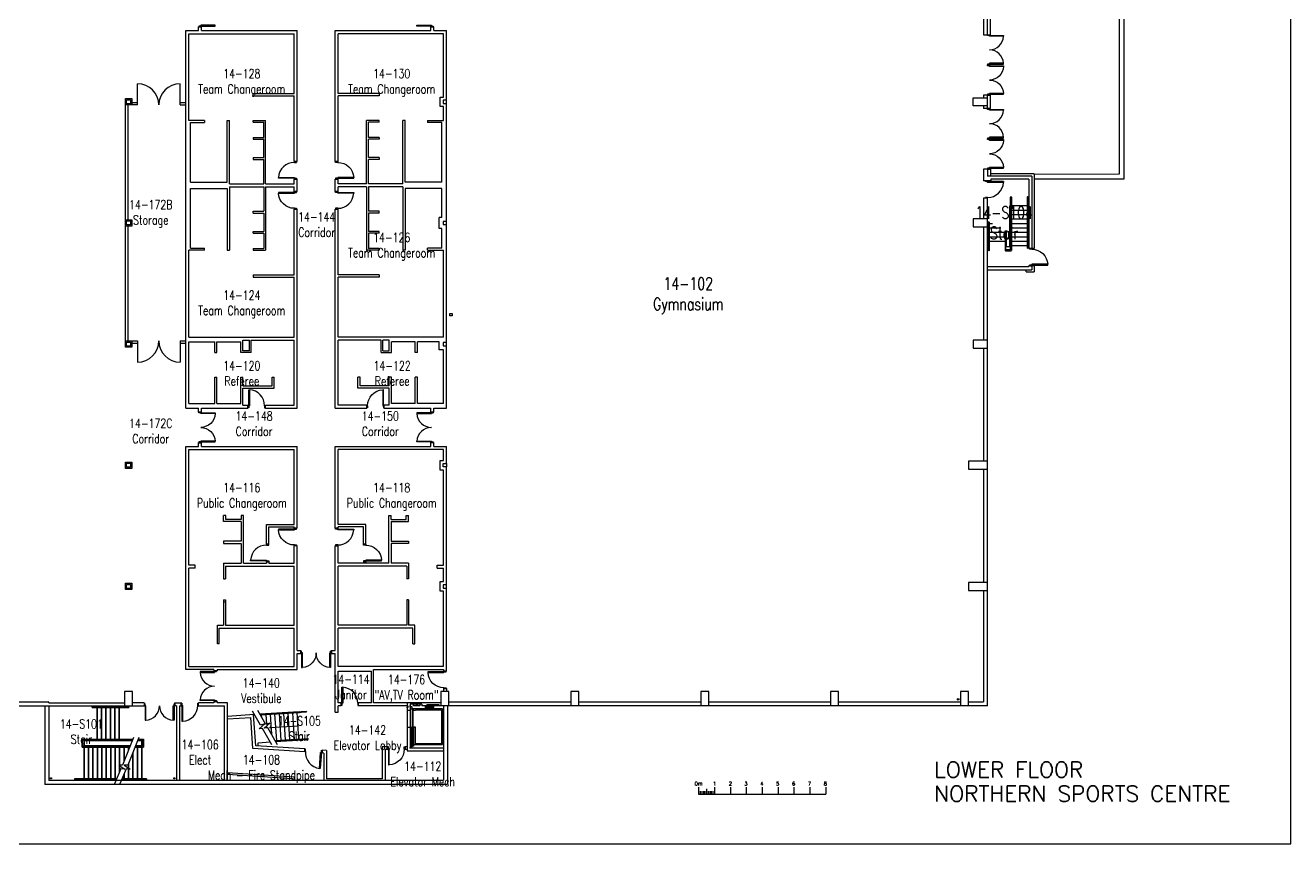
# Model space of a CAD drawing. Extents: x 11182 to 734459, y -1391328 to 152085.
# Drawn here: x 215008 to 294638, y -1378007 to -1326532 of the extents above; entities that cross this region are included whole.
import ezdxf
from ezdxf.enums import TextEntityAlignment as Align

# ---------------------------------------------------------------- set-up
doc = ezdxf.new("R2010")
doc.units = 0
doc.header["$LTSCALE"] = 500
doc.header["$MEASUREMENT"] = 0
doc.layers.get('0').update_dxf_attribs({"linetype": 'CONTINUOUS'})
doc.layers.add('0_Defpoints', color=106, linetype='CONTINUOUS', plot=False)
for name, color, linetype in [('0_room_data', 7, 'CONTINUOUS'), ('0_text', 7, 'CONTINUOUS'), ('1_Wall_Exist', 251, 'CONTINUOUS'), ('3_Text', 7, 'CONTINUOUS')]:
    doc.layers.add(name, color=color, linetype=linetype)
doc.styles.add('1_200', font='simplex.shx', dxfattribs={"width": 0.75, "height": 460})
doc.styles.get("Standard").update_dxf_attribs({"font": 'ROMANS', "height": 200})

# ---------------------------------------------------------------- blocks, each defined once
blk = doc.blocks.new('LOWER$0$dr1000pl')
for points in [[(50, 0), (50, 1000), (100, 1000), (100, 0)], [(50, -140), (0, -140), (0, 0), (50, 0)], [(1050, -140), (1100, -140), (1100, 0), (1050, 0)]]:
    blk.add_lwpolyline(points, close=True)
blk.add_arc((48, -1), 1002, 0.05524, 87.00716)
blk = doc.blocks.new('room_data')
at = {"layer": '3_Text', "style": '1_200', "width": 0.75}
for tag, p in [('ROOMNUM', (0, 0)), ('ROOMUSE', (0, -575))]:
    blk.add_attdef(tag, text='', height=345, dxfattribs=at).set_placement(p, align=Align.MIDDLE_CENTER)

msp = doc.modelspace()

# ---------------------------------------------------------------- linework, layer by layer
for p, q in [((257379, -1374453), (257379, -1374899)), ((257379, -1374899), (265379, -1374899)), ((257479, -1374700), (257479, -1374899)), ((257579, -1374700), (257579, -1374899)), ((257679, -1374700), (257679, -1374899)), ((257779, -1374700), (257779, -1374899)), ((257879, -1374567), (257879, -1374899)), ((257979, -1374700), (257979, -1374899)), ((258079, -1374700), (258079, -1374899)), ((258179, -1374700), (258179, -1374899)), ((258279, -1374700), (258279, -1374899)), ((258379, -1374453), (258379, -1374899)), ((259379, -1374453), (259379, -1374899)), ((260379, -1374453), (260379, -1374899)), ((261379, -1374453), (261379, -1374899)), ((262379, -1374453), (262379, -1374899)), ((263379, -1374453), (263379, -1374899)), ((264379, -1374453), (264379, -1374899)), ((265379, -1374453), (265379, -1374899))]:
    msp.add_line(p, q)
at = {"layer": '0_Defpoints'}
msp.add_lwpolyline([(294638, -1378007), (294638, -1283546), (148652, -1283546), (148652, -1378007)], close=True, dxfattribs=at)
at = {"layer": '1_Wall_Exist'}
for p, q in [((275563, -1327123), (275563, -1308593)), ((275754, -1327123), (275754, -1308402)), ((275313, -1323973), (275313, -1327123)), ((225897, -1326868), (225897, -1326618)), ((226087, -1326618), (225897, -1326618)), ((226087, -1326868), (226087, -1326618)), ((240527, -1326868), (240527, -1326618)), ((240527, -1326618), (240717, -1326618)), ((240717, -1326868), (240717, -1326618)), ((283863, -1335882), (283863, -1325983)), ((284163, -1336182), (284163, -1325983)), ((225107, -1326868), (225897, -1326868)), ((225108, -1350623), (225108, -1326868)), ((225297, -1332513), (225297, -1327058)), ((225297, -1327058), (231917, -1327058)), ((226087, -1326868), (232107, -1326868)), ((231917, -1330823), (231917, -1327058)), ((232107, -1335103), (232107, -1326868)), ((234507, -1326868), (240527, -1326868)), ((234507, -1335103), (234507, -1326868)), ((234697, -1330823), (234697, -1327058)), ((241317, -1327058), (234697, -1327058)), ((240717, -1326868), (241507, -1326868)), ((241317, -1331042), (241317, -1327058)), ((241507, -1331242), (241507, -1326868)), ((275313, -1327123), (275754, -1327123)), ((222072, -1331543), (222072, -1330208)), ((224743, -1331543), (224743, -1330208)), ((221308, -1346783), (221308, -1331143)), ((221708, -1331393), (222072, -1331393)), ((224743, -1331393), (225108, -1331393)), ((229340, -1330823), (231917, -1330823)), ((229340, -1330963), (229340, -1330823)), ((229340, -1330963), (231917, -1330963)), ((231917, -1335103), (231917, -1330963)), ((237274, -1330823), (234697, -1330823)), ((234697, -1335103), (234697, -1330963)), ((237274, -1330963), (234697, -1330963)), ((237274, -1330823), (237274, -1330963)), ((274663, -1331593), (274663, -1331093)), ((274663, -1331093), (275563, -1331093)), ((275754, -1330923), (275313, -1330923)), ((275313, -1330923), (275313, -1331093)), ((275563, -1331771), (275563, -1330923)), ((275754, -1331771), (275754, -1330923)), ((222072, -1331543), (221308, -1331543)), ((221458, -1331543), (221458, -1338763)), ((224743, -1331543), (225108, -1331543)), ((241317, -1332513), (241317, -1331645)), ((241507, -1338862), (241507, -1331445)), ((275563, -1331593), (274663, -1331593)), ((275313, -1331593), (275313, -1331771)), ((275754, -1331771), (275313, -1331771)), ((226287, -1332513), (225297, -1332513)), ((225402, -1336398), (225402, -1332653)), ((225402, -1332653), (226287, -1332653)), ((226287, -1332513), (226287, -1332653)), ((227710, -1336398), (227710, -1332513)), ((227710, -1332513), (227850, -1332513)), ((227850, -1336503), (227850, -1332513)), ((229340, -1332631), (229340, -1332513)), ((229340, -1332513), (230128, -1332513)), ((229340, -1332631), (230010, -1332631)), ((230010, -1333585), (230010, -1332631)), ((230128, -1336503), (230128, -1332513)), ((236486, -1336503), (236486, -1332513)), ((237274, -1332513), (236486, -1332513)), ((236604, -1333585), (236604, -1332631)), ((237274, -1332631), (236604, -1332631)), ((237274, -1332631), (237274, -1332513)), ((238764, -1336503), (238764, -1332513)), ((238904, -1332513), (238764, -1332513)), ((238904, -1336398), (238904, -1332513)), ((240327, -1332513), (241317, -1332513)), ((240327, -1332513), (240327, -1332653)), ((241212, -1332653), (240327, -1332653)), ((241212, -1336398), (241212, -1332653)), ((229340, -1333585), (230010, -1333585)), ((229340, -1333585), (229340, -1333703)), ((229340, -1333703), (230010, -1333703)), ((230010, -1334855), (230010, -1333703)), ((237274, -1333585), (236604, -1333585)), ((236604, -1334855), (236604, -1333703)), ((237274, -1333703), (236604, -1333703)), ((237274, -1333585), (237274, -1333703)), ((229340, -1334855), (230010, -1334855)), ((229340, -1334855), (229340, -1334973)), ((229340, -1334973), (230010, -1334973)), ((230010, -1336503), (230010, -1334973)), ((231917, -1335103), (232107, -1335103)), ((234697, -1335103), (234507, -1335103)), ((237274, -1334855), (236604, -1334855)), ((236604, -1336503), (236604, -1334973)), ((237274, -1334973), (236604, -1334973)), ((237274, -1334855), (237274, -1334973)), ((275313, -1335571), (275313, -1336313)), ((275754, -1335571), (275313, -1335571)), ((275563, -1335571), (275563, -1336024)), ((278352, -1336024), (275563, -1336024)), ((275754, -1335571), (275754, -1336024)), ((278493, -1335883), (275754, -1335883)), ((278352, -1336024), (278352, -1340563)), ((278493, -1335887), (283863, -1335882)), ((278493, -1335883), (278493, -1340563)), ((278493, -1336187), (284163, -1336182)), ((225402, -1336398), (227710, -1336398)), ((225402, -1340543), (225402, -1336798)), ((225402, -1336798), (227710, -1336798)), ((227710, -1336798), (227710, -1340683)), ((227850, -1336503), (230010, -1336503)), ((227850, -1336693), (230010, -1336693)), ((227850, -1336693), (227850, -1340683)), ((230010, -1336693), (230010, -1338223)), ((230128, -1336503), (231917, -1336503)), ((230128, -1336693), (231917, -1336693)), ((230128, -1336693), (230128, -1340683)), ((231917, -1336503), (231917, -1336203)), ((231917, -1336203), (232107, -1336203)), ((231917, -1336993), (231917, -1336693)), ((232107, -1336993), (232107, -1336203)), ((234507, -1336993), (234507, -1336203)), ((234697, -1336203), (234507, -1336203)), ((234697, -1336503), (234697, -1336203)), ((236486, -1336503), (234697, -1336503)), ((234697, -1336993), (234697, -1336693)), ((236486, -1336693), (234697, -1336693)), ((236486, -1336693), (236486, -1340683)), ((238764, -1336503), (236604, -1336503)), ((238764, -1336693), (236604, -1336693)), ((236604, -1336693), (236604, -1338223)), ((238764, -1336693), (238764, -1340683)), ((241212, -1336398), (238904, -1336398)), ((241212, -1336798), (238904, -1336798)), ((238904, -1336798), (238904, -1340683)), ((241212, -1338611), (241212, -1336798)), ((275765, -1336313), (275313, -1336313)), ((276563, -1336363), (275423, -1336363)), ((278163, -1336213), (275765, -1336213)), ((275765, -1336214), (275765, -1336313)), ((278163, -1336213), (278163, -1340563)), ((231917, -1336993), (232107, -1336993)), ((234697, -1336993), (234507, -1336993)), ((275313, -1337413), (275313, -1338713)), ((275563, -1337413), (275313, -1337413)), ((275563, -1369333), (275563, -1337418)), ((277013, -1340663), (277013, -1337338)), ((277063, -1337338), (277063, -1340688)), ((278063, -1337338), (278063, -1340538)), ((278113, -1340538), (278113, -1337338)), ((229340, -1338223), (230010, -1338223)), ((229340, -1338341), (229340, -1338223)), ((229340, -1338341), (230010, -1338341)), ((230010, -1338341), (230010, -1339493)), ((231917, -1342233), (231917, -1338093)), ((231917, -1338093), (232107, -1338093)), ((232107, -1350623), (232107, -1338093)), ((234507, -1350623), (234507, -1338093)), ((234697, -1338093), (234507, -1338093)), ((234697, -1342233), (234697, -1338093)), ((237274, -1338223), (236604, -1338223)), ((236604, -1338341), (236604, -1339493)), ((237274, -1338341), (236604, -1338341)), ((237274, -1338341), (237274, -1338223)), ((276963, -1340476), (276963, -1337893)), ((278063, -1337893), (277063, -1337893)), ((278063, -1338173), (277063, -1338173)), ((278063, -1338453), (277063, -1338453)), ((221458, -1339163), (221458, -1346383)), ((241056, -1339316), (241056, -1338611)), ((241212, -1338611), (241056, -1338611)), ((241212, -1339316), (241056, -1339316)), ((241212, -1340543), (241212, -1339316)), ((241507, -1346482), (241507, -1339065)), ((275313, -1339213), (275313, -1346333)), ((275613, -1340688), (275613, -1338877)), ((275663, -1338903), (275663, -1340688)), ((275869, -1339013), (275663, -1339013)), ((276394, -1339293), (275663, -1339293)), ((278063, -1338733), (277063, -1338733)), ((278063, -1339013), (277063, -1339013)), ((278063, -1339293), (277063, -1339293)), ((229340, -1339493), (230010, -1339493)), ((229340, -1339611), (229340, -1339493)), ((229340, -1339611), (230010, -1339611)), ((230010, -1339611), (230010, -1340565)), ((237274, -1339493), (236604, -1339493)), ((236604, -1339611), (236604, -1340565)), ((237274, -1339611), (236604, -1339611)), ((237274, -1339611), (237274, -1339493)), ((276663, -1339573), (275663, -1339573)), ((276663, -1339853), (275663, -1339853)), ((276663, -1340133), (275663, -1340133)), ((276663, -1339437), (276663, -1340688)), ((276713, -1340663), (276713, -1339463)), ((276763, -1340476), (276763, -1339490)), ((278063, -1339573), (277063, -1339573)), ((278063, -1339853), (277063, -1339853)), ((278063, -1340133), (277063, -1340133)), ((225297, -1346138), (225297, -1340683)), ((226287, -1340683), (225297, -1340683)), ((225402, -1340543), (226287, -1340543)), ((226287, -1340683), (226287, -1340543)), ((227710, -1340683), (227850, -1340683)), ((229340, -1340565), (230010, -1340565)), ((229340, -1340565), (229340, -1340683)), ((229340, -1340683), (230128, -1340683)), ((237274, -1340683), (236486, -1340683)), ((237274, -1340565), (236604, -1340565)), ((237274, -1340565), (237274, -1340683)), ((238904, -1340683), (238764, -1340683)), ((240327, -1340683), (240327, -1340543)), ((241212, -1340543), (240327, -1340543)), ((240327, -1340683), (241317, -1340683)), ((241317, -1346138), (241317, -1340683)), ((276688, -1340713), (277038, -1340713)), ((277013, -1340663), (276713, -1340663)), ((276963, -1340476), (276763, -1340476)), ((278063, -1340413), (277063, -1340413)), ((278493, -1340563), (278163, -1340563)), ((275563, -1341713), (278163, -1341713)), ((278493, -1341663), (278163, -1341663)), ((278163, -1341713), (278163, -1341663)), ((278163, -1341703), (278163, -1341713)), ((278352, -1341663), (278352, -1341903)), ((278493, -1341663), (278493, -1342044)), ((229340, -1342233), (231917, -1342233)), ((229340, -1342233), (229340, -1342373)), ((229340, -1342373), (231917, -1342373)), ((231917, -1346138), (231917, -1342374)), ((237274, -1342233), (234697, -1342233)), ((234697, -1346138), (234697, -1342373)), ((237274, -1342373), (234697, -1342373)), ((237274, -1342233), (237274, -1342373)), ((275563, -1341903), (278352, -1341903)), ((277988, -1342044), (277988, -1341903)), ((277988, -1342044), (278493, -1342044)), ((221708, -1346533), (222072, -1346533)), ((222072, -1346383), (222072, -1347719)), ((224743, -1346383), (225108, -1346383)), ((224743, -1346383), (224743, -1347719)), ((224743, -1346533), (225108, -1346533)), ((225297, -1346138), (231917, -1346138)), ((225297, -1350328), (225297, -1346433)), ((225297, -1346433), (226927, -1346433)), ((226927, -1347118), (226927, -1346433)), ((227067, -1347118), (227067, -1346433)), ((227067, -1346433), (228567, -1346433)), ((228567, -1347118), (228567, -1346433)), ((228707, -1347013), (228707, -1346328)), ((228707, -1346328), (229117, -1346328)), ((229117, -1347013), (229117, -1346328)), ((229222, -1347118), (229222, -1346328)), ((229222, -1346328), (231917, -1346328)), ((231917, -1350433), (231917, -1346328)), ((241317, -1346138), (234697, -1346138)), ((234697, -1350433), (234697, -1346328)), ((237393, -1346328), (234697, -1346328)), ((237393, -1347118), (237393, -1346328)), ((237907, -1346328), (237498, -1346328)), ((237498, -1347013), (237498, -1346328)), ((237907, -1347013), (237907, -1346328)), ((238047, -1347118), (238047, -1346433)), ((239547, -1346433), (238047, -1346433)), ((239547, -1347118), (239547, -1346433)), ((239687, -1347118), (239687, -1346433)), ((241056, -1346433), (239687, -1346433)), ((241056, -1346936), (241056, -1346433)), ((226927, -1347118), (227067, -1347118)), ((229222, -1347118), (228567, -1347118)), ((229117, -1347013), (228707, -1347013)), ((237393, -1347118), (238047, -1347118)), ((237498, -1347013), (237907, -1347013)), ((239687, -1347118), (239547, -1347118)), ((241317, -1346936), (241056, -1346936)), ((241317, -1350328), (241317, -1346936)), ((241507, -1350623), (241507, -1346685)), ((275313, -1346833), (275313, -1353953)), ((226927, -1350328), (226927, -1348668)), ((226927, -1348668), (227067, -1348668)), ((227067, -1350328), (227067, -1348668)), ((228567, -1350328), (228567, -1348668)), ((228567, -1348668), (228707, -1348668)), ((228707, -1349208), (228707, -1348668)), ((230537, -1349208), (230537, -1348668)), ((230537, -1348668), (230677, -1348668)), ((230677, -1349348), (230677, -1348668)), ((235937, -1349348), (235937, -1348668)), ((236077, -1348668), (235937, -1348668)), ((236077, -1349208), (236077, -1348668)), ((237907, -1349208), (237907, -1348668)), ((238047, -1348668), (237907, -1348668)), ((238047, -1350328), (238047, -1348668)), ((239547, -1350328), (239547, -1348668)), ((239687, -1348668), (239547, -1348668)), ((239687, -1350328), (239687, -1348668)), ((228707, -1349208), (230537, -1349208)), ((228707, -1350433), (228707, -1349348)), ((228707, -1349348), (230677, -1349348)), ((237907, -1349348), (235937, -1349348)), ((237907, -1349208), (236077, -1349208)), ((237907, -1350433), (237907, -1349348)), ((225297, -1350328), (226927, -1350328)), ((227067, -1350328), (228567, -1350328)), ((228707, -1350433), (229017, -1350433)), ((229017, -1350623), (229017, -1350433)), ((230117, -1350623), (230117, -1350433)), ((230117, -1350433), (231917, -1350433)), ((236497, -1350433), (234697, -1350433)), ((236497, -1350623), (236497, -1350433)), ((237597, -1350623), (237597, -1350433)), ((237907, -1350433), (237597, -1350433)), ((239547, -1350328), (238047, -1350328)), ((241317, -1350328), (239687, -1350328)), ((225107, -1350623), (225897, -1350623)), ((225897, -1350873), (225897, -1350623)), ((226087, -1350873), (225897, -1350873)), ((226087, -1350873), (226087, -1350623)), ((226087, -1350623), (229017, -1350623)), ((230117, -1350623), (232107, -1350623)), ((234507, -1350623), (236497, -1350623)), ((237597, -1350623), (240527, -1350623)), ((240527, -1350873), (240527, -1350623)), ((240527, -1350873), (240717, -1350873)), ((240717, -1350873), (240717, -1350623)), ((240717, -1350623), (241507, -1350623)), ((225897, -1353023), (225897, -1352773)), ((226087, -1352773), (225897, -1352773)), ((226087, -1353023), (226087, -1352773)), ((240527, -1353023), (240527, -1352773)), ((240527, -1352773), (240717, -1352773)), ((240717, -1353023), (240717, -1352773)), ((225107, -1353023), (225897, -1353023)), ((225108, -1367048), (225108, -1353023)), ((225297, -1360483), (225297, -1353213)), ((225297, -1353213), (231917, -1353213)), ((226087, -1353023), (232107, -1353023)), ((231917, -1357930), (231917, -1353213)), ((232107, -1358170), (232107, -1353023)), ((234507, -1353023), (240527, -1353023)), ((234507, -1358169), (234507, -1353023)), ((234697, -1357930, 0), (234697, -1353213)), ((241317, -1353213), (234697, -1353213)), ((240717, -1353023), (241507, -1353023)), ((241317, -1353902), (241317, -1353213)), ((241507, -1354102), (241507, -1353023)), ((241107, -1354305), (241107, -1354102)), ((241107, -1354102), (241117, -1354102)), ((241117, -1354305), (241107, -1354305)), ((241117, -1354102), (241117, -1353902)), ((241117, -1353902), (241317, -1353902)), ((241117, -1354505), (241117, -1354305)), ((241311, -1354305), (241311, -1354102)), ((241311, -1354102), (241514, -1354102)), ((241514, -1354305), (241311, -1354305)), ((241507, -1361722), (241507, -1354305)), ((241514, -1354102), (241514, -1354305)), ((275313, -1354453), (275313, -1361573)), ((241317, -1354505), (241117, -1354505)), ((241317, -1360483), (241317, -1354505)), ((227489, -1357750, 0), (227489, -1357360, 0)), ((227629, -1357360, 0), (227489, -1357360, 0)), ((227629, -1357610, 0), (227629, -1357360, 0)), ((228589, -1357610, 0), (227629, -1357610, 0)), ((228729, -1357360, 0), (228589, -1357360, 0)), ((228589, -1357360, 0), (228589, -1357610, 0)), ((228729, -1360372, 0), (228729, -1357360, 0)), ((237885, -1360372, 0), (237885, -1357360, 0)), ((237885, -1357360, 0), (238025, -1357360, 0)), ((238025, -1357610, 0), (238025, -1357360, 0)), ((238025, -1357610, 0), (238985, -1357610, 0)), ((238985, -1357610, 0), (238985, -1357360, 0)), ((238985, -1357360, 0), (239125, -1357360, 0)), ((239125, -1357750, 0), (239125, -1357360, 0)), ((228589, -1357750, 0), (227489, -1357750, 0)), ((228589, -1357750, 0), (228589, -1358985, 0)), ((230186, -1359172, 0), (230186, -1357930, 0)), ((230186, -1357930, 0), (231917, -1357930)), ((230326, -1359172, 0), (230326, -1358070, 0)), ((230326, -1358070, 0), (231917, -1358070)), ((231917, -1358169), (231917, -1358070)), ((232107, -1358169, 0), (231917, -1358169, 0)), ((234697, -1358169), (234507, -1358169)), ((236427, -1357930, 0), (234697, -1357930, 0)), ((236287, -1358070, 0), (234697, -1358070, 0)), ((234697, -1358169), (234697, -1358070)), ((236287, -1359172), (236287, -1358070)), ((236427, -1359172), (236427, -1357930)), ((238025, -1357750, 0), (239125, -1357750, 0)), ((238025, -1357750, 0), (238025, -1358985, 0)), ((228589, -1358985, 0), (227489, -1358985, 0)), ((227489, -1358985, 0), (227489, -1359125, 0)), ((227489, -1359125, 0), (228589, -1359125, 0)), ((228589, -1359125, 0), (228589, -1360372, 0)), ((230186, -1359172, 0), (230326, -1359172, 0)), ((232107, -1359269, 0), (231917, -1359269, 0)), ((231917, -1360372, 0), (231917, -1359269, 0)), ((232107, -1365858), (232107, -1359269, 0)), ((234507, -1359269), (234697, -1359269)), ((234507, -1365858), (234507, -1359269)), ((234697, -1360372), (234697, -1359269)), ((236427, -1359172), (236287, -1359172)), ((238025, -1358985, 0), (239125, -1358985, 0)), ((239125, -1359125, 0), (238025, -1359125, 0)), ((238025, -1359125, 0), (238025, -1360372, 0)), ((239125, -1358985, 0), (239125, -1359125, 0)), ((225687, -1360483), (225297, -1360483)), ((225297, -1366858), (225297, -1360673)), ((225687, -1360673), (225297, -1360673)), ((225687, -1360673), (225687, -1360483)), ((227489, -1360372, 0), (228589, -1360372, 0)), ((227489, -1360372, 0), (227489, -1361340, 0)), ((227607, -1360550, 0), (231917, -1360550, 0)), ((227607, -1360550, 0), (227607, -1361340, 0)), ((228729, -1360372, 0), (230186, -1360372, 0)), ((230186, -1360272, 0), (230186, -1360372, 0)), ((230186, -1360272, 0), (230326, -1360272, 0)), ((230326, -1360272, 0), (230326, -1360372, 0)), ((230326, -1360372, 0), (231917, -1360372, 0)), ((231917, -1364265), (231917, -1360550)), ((237885, -1360372, 0), (234697, -1360372, 0)), ((234697, -1364265), (234697, -1360550)), ((239007, -1360550, 0), (234697, -1360550, 0)), ((236287, -1360272), (236287, -1360372)), ((236427, -1360272), (236287, -1360272)), ((236427, -1360272), (236427, -1360372)), ((239125, -1360372, 0), (238025, -1360372, 0)), ((239007, -1360550, 0), (239007, -1361340, 0)), ((239125, -1360372, 0), (239125, -1361340, 0)), ((240927, -1360673), (240927, -1360483)), ((240927, -1360483), (241317, -1360483)), ((240927, -1360673), (241317, -1360673)), ((241317, -1361522), (241317, -1360673)), ((227489, -1361340, 0), (227607, -1361340, 0)), ((239125, -1361340, 0), (239007, -1361340, 0)), ((241317, -1366858), (241317, -1362125)), ((241507, -1367048), (241507, -1361925)), ((275313, -1362073), (275313, -1369083)), ((227489, -1362675), (227607, -1362675)), ((227489, -1362675), (227489, -1364265)), ((227490, -1362787, 0), (227608, -1362787, 0)), ((227607, -1362675), (227607, -1364265)), ((239125, -1362675), (239007, -1362675)), ((239007, -1362675), (239007, -1364265)), ((239125, -1362675), (239125, -1364265)), ((227099, -1364265), (227489, -1364265)), ((227099, -1365433), (227099, -1364265)), ((227217, -1364443), (231917, -1364443)), ((227217, -1365433), (227217, -1364443)), ((227607, -1364265), (231917, -1364265)), ((231917, -1366858), (231917, -1364443)), ((239007, -1364265), (234697, -1364265)), ((234697, -1366858), (234697, -1364443)), ((239397, -1364443), (234697, -1364443)), ((239515, -1364265), (239125, -1364265)), ((239397, -1365433), (239397, -1364443)), ((239515, -1365433), (239515, -1364265)), ((227217, -1365433), (227099, -1365433)), ((239397, -1365433), (239515, -1365433)), ((232107, -1365858), (232357, -1365858)), ((232107, -1367048), (232107, -1366048)), ((232107, -1366048), (232357, -1366048)), ((232357, -1366048), (232357, -1365858)), ((234257, -1365858), (234507, -1365858)), ((234257, -1366048), (234257, -1365858)), ((234257, -1366048), (234507, -1366048)), ((234507, -1367048), (234507, -1366048)), ((226881, -1367048), (225108, -1367048)), ((225297, -1366858), (231917, -1366858)), ((226881, -1367048), (226881, -1367129)), ((226881, -1367129), (227071, -1367129)), ((227071, -1367048), (227071, -1367129)), ((227071, -1367048), (232108, -1367048)), ((234508, -1369733), (234508, -1367048)), ((241317, -1366858), (234697, -1366858)), ((234698, -1369143), (234698, -1367153)), ((234698, -1367153), (236799, -1367153)), ((236799, -1369143), (236799, -1367153)), ((236917, -1367048), (241318, -1367048)), ((236917, -1369143), (236917, -1367048)), ((241318, -1367050), (241318, -1367150)), ((241318, -1367150), (241508, -1367150)), ((241508, -1367150), (241508, -1367048)), ((241318, -1368250), (241508, -1368250)), ((241318, -1368250), (241318, -1368433)), ((241508, -1368250), (241508, -1368433)), ((161612, -1369333), (221758, -1369333)), ((213583, -1369083), (216455, -1369083)), ((216233, -1369333), (216233, -1374283)), ((216483, -1369112), (216455, -1369083)), ((216483, -1369143), (216483, -1369112)), ((216483, -1369143), (221258, -1369143)), ((216483, -1369333), (216483, -1374033)), ((219223, -1369383), (221523, -1369383)), ((219223, -1369433), (219223, -1369383)), ((219223, -1369433), (221523, -1369433)), ((219523, -1369383), (219523, -1369333)), ((219523, -1371433), (219523, -1369433)), ((219543, -1369383), (219543, -1369333)), ((219543, -1371433), (219543, -1369433)), ((219803, -1369383), (219803, -1369333)), ((219803, -1371433), (219803, -1369433)), ((219823, -1369383), (219823, -1369333)), ((219823, -1371433), (219823, -1369433)), ((220083, -1369383), (220083, -1369333)), ((220083, -1371433), (220083, -1369433)), ((220103, -1369383), (220103, -1369333)), ((220103, -1371433), (220103, -1369433)), ((220363, -1369383), (220363, -1369333)), ((220363, -1371433), (220363, -1369433)), ((220383, -1369383), (220383, -1369333)), ((220383, -1371433), (220383, -1369433)), ((220643, -1369383), (220643, -1369333)), ((220643, -1371433), (220643, -1369433)), ((220663, -1369383), (220663, -1369333)), ((220663, -1371433), (220663, -1369433)), ((220923, -1369383), (220923, -1369333)), ((220923, -1371433), (220923, -1369433)), ((220943, -1369383), (220943, -1369333)), ((220943, -1371433), (220943, -1369433)), ((221523, -1369383), (221523, -1369433)), ((222490, -1369143), (221758, -1369143)), ((221758, -1369333), (222490, -1369333)), ((222490, -1369143), (222490, -1369333)), ((224422, -1369333), (224422, -1369143)), ((224422, -1369143), (224812, -1369143)), ((224523, -1369333), (224422, -1369333)), ((224523, -1369333), (224523, -1374033)), ((224713, -1369333), (224812, -1369333)), ((224713, -1369333), (224713, -1374033)), ((224812, -1369334), (224812, -1369143)), ((225912, -1369333), (225912, -1369143)), ((226881, -1369143), (225912, -1369143)), ((225912, -1369333), (227538, -1369333)), ((226881, -1369062), (226881, -1369143)), ((226881, -1369062), (227071, -1369062)), ((227071, -1369062), (227071, -1369143)), ((227728, -1369143), (227071, -1369143)), ((227538, -1374033), (227538, -1369333)), ((227728, -1374033), (227728, -1369143)), ((234882, -1369143), (234698, -1369143)), ((234698, -1369733, 0), (234698, -1369333)), ((234882, -1369333), (234698, -1369333)), ((234882, -1369333), (234882, -1369143)), ((235982, -1369333), (235982, -1369143)), ((236799, -1369143), (235982, -1369143)), ((239045, -1369333), (235982, -1369333)), ((239045, -1369143), (236917, -1369143)), ((239032, -1369335), (239045, -1369335)), ((239032, -1369335), (239032, -1369462)), ((239032, -1369462), (239045, -1369462)), ((239108, -1369347), (239044, -1369347)), ((239108, -1369449), (239044, -1369449)), ((241163, -1369143), (239045, -1369143)), ((239045, -1369143), (239045, -1372165)), ((239045, -1369601), (239235, -1369601)), ((239108, -1369449), (239108, -1369347)), ((239957, -1369236), (239235, -1369236)), ((239235, -1369236), (239235, -1371975)), ((239238, -1369403), (239238, -1369359)), ((239359, -1369403), (239238, -1369403)), ((239241, -1371810), (239241, -1369524)), ((239241, -1369524), (239362, -1369524)), ((239359, -1369524), (239359, -1369403)), ((239362, -1369524), (239362, -1371810)), ((239394, -1369527), (239394, -1371772)), ((241254, -1369527), (239394, -1369527)), ((239394, -1369587), (239457, -1369587)), ((239437, -1369342), (239437, -1369241)), ((239844, -1369330), (239437, -1369330)), ((239844, -1369342), (239437, -1369342)), ((239452, -1369342), (239452, -1369241)), ((239457, -1369600), (239457, -1369587)), ((239457, -1369600), (239572, -1369600)), ((239572, -1369587), (241197, -1369587)), ((239572, -1369587), (239572, -1369600)), ((239615, -1369292), (239615, -1369241)), ((239666, -1369292), (239615, -1369292)), ((239666, -1369241), (239666, -1369292)), ((239831, -1369241), (239831, -1369342)), ((239844, -1369241), (239844, -1369342)), ((275563, -1369333), (239951, -1369333)), ((239957, -1369236), (239957, -1369333)), ((240185, -1369527), (240185, -1369333)), ((241048, -1369282), (240286, -1369282)), ((240286, -1369333), (240286, -1369282)), ((240337, -1369374), (240337, -1369394)), ((240570, -1369397), (240426, -1369397)), ((240621, -1369486), (240426, -1369486)), ((240489, -1369333), (240489, -1369527)), ((240603, -1369397), (240730, -1369397)), ((240603, -1369405), (240603, -1369397)), ((240657, -1369409), (240608, -1369409)), ((240659, -1369486), (240659, -1369436)), ((240659, -1369436), (240662, -1369436)), ((240675, -1369486), (240659, -1369486)), ((240662, -1369436), (240662, -1369414)), ((240672, -1369414), (240672, -1369436)), ((240672, -1369436), (240675, -1369436)), ((240675, -1369436), (240675, -1369486)), ((240726, -1369409), (240676, -1369409)), ((240730, -1369397), (240730, -1369405)), ((241048, -1369333), (241048, -1369282)), ((241197, -1369587), (241197, -1371724)), ((241254, -1369527), (241254, -1371772)), ((241318, -1369333), (241318, -1374033)), ((241568, -1369333), (241568, -1374283)), ((241661, -1369083), (249336, -1369083)), ((249836, -1369083), (257511, -1369083)), ((258011, -1369083), (265686, -1369083)), ((266186, -1369083), (273861, -1369083)), ((274361, -1369083), (275313, -1369083)), ((227728, -1369980), (229420, -1369870)), ((227728, -1370158), (229200, -1370063)), ((229326, -1372014), (229200, -1370063)), ((229506, -1371848), (229378, -1369873)), ((229764, -1369848), (232251, -1369687)), ((229768, -1369855), (232690, -1369666)), ((229796, -1369903), (232693, -1369716)), ((229801, -1369911), (232255, -1369752)), ((229890, -1370064), (229880, -1369906)), ((230198, -1370490), (230159, -1369887)), ((230522, -1371160), (230439, -1369869)), ((230826, -1371518), (230718, -1369851)), ((231106, -1371500), (230997, -1369833)), ((231385, -1371481), (231277, -1369815)), ((231664, -1371463), (231556, -1369797)), ((231944, -1371445), (231836, -1369779)), ((232223, -1371427), (232115, -1369761)), ((232251, -1369694), (232251, -1369687)), ((232255, -1369752), (232254, -1369744)), ((232690, -1369666), (232693, -1369716)), ((234508, -1369733, 0), (234698, -1369733, 0)), ((230213, -1370722), (230205, -1370600)), ((230382, -1370705), (232169, -1370589)), ((239045, -1370668), (239235, -1370668)), ((239273, -1371873), (239273, -1370669)), ((239273, -1370669), (239305, -1370669)), ((239305, -1370669), (239305, -1371873)), ((239413, -1371880), (239413, -1370670)), ((239413, -1370670), (239445, -1370670)), ((239445, -1370670), (239445, -1371880)), ((239572, -1370670), (239457, -1370670)), ((239457, -1370670), (239457, -1370720)), ((239572, -1371724), (239572, -1370670)), ((218583, -1371433), (221778, -1371433)), ((218583, -1371933), (218583, -1371433)), ((218583, -1371933), (221575, -1371933)), ((218633, -1371483), (221758, -1371483)), ((218633, -1371883), (218633, -1371483)), ((218633, -1371883), (221595, -1371883)), ((218683, -1371833), (218683, -1371883)), ((218683, -1371833), (221615, -1371833)), ((218683, -1371933), (218683, -1373933)), ((218703, -1371533), (218703, -1371883)), ((218703, -1371933), (218703, -1373933)), ((218963, -1371833), (218963, -1371883)), ((218963, -1371933), (218963, -1373933)), ((218983, -1371833), (218983, -1371883)), ((218983, -1371933), (218983, -1373933)), ((219243, -1371833), (219243, -1371883)), ((219243, -1371933), (219243, -1373933)), ((219263, -1371833), (219263, -1371883)), ((219263, -1371933), (219263, -1373933)), ((219523, -1371533), (219523, -1371483)), ((219523, -1371833), (219523, -1371883)), ((219523, -1371933), (219523, -1373933)), ((219543, -1371533), (219543, -1371483)), ((219543, -1371833), (219543, -1371883)), ((219543, -1371933), (219543, -1373933)), ((219803, -1371533), (219803, -1371483)), ((219803, -1371833), (219803, -1371883)), ((219803, -1371933), (219803, -1373933)), ((219823, -1371533), (219823, -1371483)), ((219823, -1371833), (219823, -1371883)), ((219823, -1371933), (219823, -1373933)), ((220083, -1371533), (220083, -1371483)), ((220083, -1371833), (220083, -1371883)), ((220083, -1371933), (220083, -1373933)), ((220103, -1371533), (220103, -1371483)), ((220103, -1371833), (220103, -1371883)), ((220103, -1371933), (220103, -1373933)), ((220363, -1371533), (220363, -1371483)), ((220363, -1371833), (220363, -1371883)), ((220363, -1371933), (220363, -1373933)), ((220383, -1371533), (220383, -1371483)), ((220383, -1371833), (220383, -1371883)), ((220383, -1371933), (220383, -1373933)), ((220643, -1371533), (220643, -1371483)), ((220643, -1371833), (220643, -1371883)), ((220643, -1371933), (220643, -1373933)), ((220663, -1371533), (220663, -1371483)), ((220663, -1371833), (220663, -1371883)), ((220663, -1371933), (220663, -1373933)), ((220923, -1371533), (220923, -1371483)), ((220923, -1371833), (220923, -1371883)), ((220923, -1371933), (220923, -1373518)), ((220943, -1371533), (220943, -1371483)), ((220943, -1371833), (220943, -1371883)), ((220943, -1371933), (220943, -1373471)), ((221203, -1371833), (221203, -1371883)), ((221203, -1371933), (221203, -1372846)), ((221223, -1371833), (221223, -1371883)), ((221223, -1371933), (221223, -1372797)), ((221483, -1371833), (221483, -1371883)), ((221483, -1371933), (221483, -1372158)), ((221503, -1371833), (221503, -1371883)), ((221503, -1371933), (221503, -1372109)), ((221909, -1371933), (222443, -1371933)), ((221930, -1371883), (222393, -1371883)), ((222043, -1371833), (222043, -1371883)), ((222043, -1371933), (222043, -1373933)), ((222063, -1371833), (222063, -1371883)), ((222063, -1371933), (222063, -1373933)), ((222093, -1371483), (222393, -1371483)), ((222113, -1371433), (222443, -1371433)), ((222323, -1371533), (222323, -1371883)), ((222323, -1371933), (222323, -1373933)), ((222343, -1371833), (222343, -1371883)), ((222343, -1371933), (222343, -1373933)), ((222393, -1371483), (222393, -1371883)), ((222443, -1371433), (222443, -1371933)), ((232589, -1372226), (229326, -1372014)), ((232600, -1372048), (229506, -1371848)), ((229653, -1371659), (230421, -1371609)), ((229653, -1371857), (229653, -1371659)), ((230729, -1371524), (232363, -1371418)), ((230733, -1371531), (232802, -1371397)), ((230760, -1371580), (232806, -1371447)), ((230764, -1371587), (232367, -1371483)), ((232363, -1371425), (232363, -1371418)), ((232367, -1371483), (232367, -1371475)), ((232806, -1371447), (232802, -1371397)), ((237461, -1371886), (237461, -1373928)), ((237461, -1371886), (237803, -1371886)), ((237803, -1372076), (237803, -1371886)), ((238903, -1372076), (238903, -1371886)), ((238903, -1371886), (239045, -1371886)), ((239235, -1371975), (241318, -1371975)), ((239238, -1371924), (239238, -1371969)), ((239359, -1371924), (239238, -1371924)), ((239362, -1371810), (239241, -1371810)), ((239305, -1371873), (239273, -1371873)), ((239359, -1371810), (239359, -1371924)), ((239394, -1371772), (241254, -1371772)), ((239445, -1371880), (239413, -1371880)), ((241197, -1371724), (239572, -1371724)), ((221763, -1372293), (221763, -1373933)), ((221783, -1372243), (221783, -1373933)), ((232589, -1372226), (232600, -1372048)), ((233686, -1372297), (233698, -1372120)), ((233786, -1372304), (233686, -1372297)), ((233964, -1372137), (233698, -1372120)), ((233786, -1372304), (233786, -1374033)), ((233964, -1372137), (233964, -1373928)), ((237651, -1372076), (237651, -1374033)), ((237803, -1372076), (237651, -1372076)), ((239045, -1372076), (238903, -1372076)), ((239045, -1372165), (241318, -1372165)), ((221223, -1373601), (221223, -1373933)), ((221483, -1372981), (221483, -1373242)), ((221483, -1373309), (221483, -1373933)), ((221503, -1372931), (221503, -1373255)), ((221503, -1373312), (221503, -1373933)), ((227728, -1373536), (231928, -1373808)), ((241561, -1374283), (216233, -1374283)), ((241311, -1374033), (216483, -1374033)), ((220748, -1373933), (218103, -1373933)), ((218103, -1373933), (218103, -1373983)), ((220727, -1373983), (218103, -1373983)), ((218683, -1373983), (218683, -1374033)), ((218703, -1373983), (218703, -1374033)), ((218963, -1373983), (218963, -1374033)), ((218983, -1373983), (218983, -1374033)), ((219243, -1373983), (219243, -1374033)), ((219263, -1373983), (219263, -1374033)), ((219523, -1373983), (219523, -1374033)), ((219543, -1373983), (219543, -1374033)), ((219803, -1373983), (219803, -1374033)), ((219823, -1373983), (219823, -1374033)), ((220083, -1373983), (220083, -1374033)), ((220103, -1373983), (220103, -1374033)), ((220363, -1373983), (220363, -1374033)), ((220383, -1373983), (220383, -1374033)), ((220643, -1373983), (220643, -1374033)), ((220663, -1373983), (220663, -1374033)), ((222643, -1373983), (221062, -1373983)), ((222643, -1373933), (221083, -1373933)), ((221203, -1373648), (221203, -1373933)), ((221203, -1373983), (221203, -1374033)), ((221223, -1373983), (221223, -1374033)), ((221483, -1373983), (221483, -1374033)), ((221503, -1373983), (221503, -1374033)), ((221763, -1373983), (221763, -1374033)), ((221783, -1373983), (221783, -1374033)), ((222043, -1373983), (222043, -1374033)), ((222063, -1373983), (222063, -1374033)), ((222323, -1373983), (222323, -1374033)), ((222343, -1373983), (222343, -1374033)), ((222643, -1373933), (222643, -1373983)), ((227728, -1373641), (231823, -1373907)), ((231823, -1373907), (231823, -1374033)), ((231928, -1373808), (231928, -1374033)), ((237461, -1373928), (233964, -1373928))]:
    msp.add_line(p, q, dxfattribs=at)
for points in [[(225935, -1326584), (225935, -1326634), (226049, -1326634), (226049, -1326584)], [(226964, -1326533), (226049, -1326533), (226049, -1326584), (226964, -1326584)], [(239650, -1326533), (240565, -1326533), (240565, -1326584), (239650, -1326584)], [(240679, -1326584), (240679, -1326634), (240565, -1326634), (240565, -1326584)], [(275563, -1327173), (275563, -1327123), (275675, -1327123), (275675, -1327173)], [(276575, -1327223), (275675, -1327223), (275675, -1327173), (276575, -1327173)], [(275563, -1328973), (275563, -1329023), (275675, -1329023), (275675, -1328973)], [(276575, -1328923), (275675, -1328923), (275675, -1328973), (276575, -1328973)], [(275563, -1329073), (275563, -1329023), (275675, -1329023), (275675, -1329073)], [(276575, -1329123), (275675, -1329123), (275675, -1329073), (276575, -1329073)], [(221381, -1331470), (221381, -1331216), (221635, -1331216), (221635, -1331470)], [(241514, -1331445), (241514, -1331242), (241311, -1331242), (241311, -1331445)], [(275563, -1330873), (275563, -1330923), (275675, -1330923), (275675, -1330873)], [(276575, -1330823), (275675, -1330823), (275675, -1330873), (276575, -1330873)], [(275563, -1331821), (275563, -1331771), (275675, -1331771), (275675, -1331821)], [(276575, -1331871), (275675, -1331871), (275675, -1331821), (276575, -1331821)], [(275563, -1333621), (275563, -1333671), (275675, -1333671), (275675, -1333621)], [(275563, -1333721), (275563, -1333671), (275675, -1333671), (275675, -1333721)], [(276575, -1333571), (275675, -1333571), (275675, -1333621), (276575, -1333621)], [(276575, -1333771), (275675, -1333771), (275675, -1333721), (276575, -1333721)], [(275563, -1335521), (275563, -1335571), (275675, -1335571), (275675, -1335521)], [(276575, -1335471), (275675, -1335471), (275675, -1335521), (276575, -1335521)], [(221381, -1339090), (221381, -1338836), (221635, -1338836), (221635, -1339090)], [(241514, -1339065), (241514, -1338862), (241311, -1338862), (241311, -1339065)], [(274663, -1338713), (274663, -1339213), (275563, -1339213), (275563, -1338713)], [(221381, -1346710), (221381, -1346456), (221635, -1346456), (221635, -1346710)], [(241514, -1346685), (241514, -1346482), (241311, -1346482), (241311, -1346685)], [(274663, -1346333), (274663, -1346833), (275563, -1346833), (275563, -1346333)], [(225935, -1350908), (225935, -1350857), (226049, -1350857), (226049, -1350908)], [(226964, -1350959), (226049, -1350959), (226049, -1350908), (226964, -1350908)], [(239650, -1350959), (240565, -1350959), (240565, -1350908), (239650, -1350908)], [(240679, -1350908), (240679, -1350857), (240565, -1350857), (240565, -1350908)], [(225935, -1352739), (225935, -1352789), (226049, -1352789), (226049, -1352739)], [(226964, -1352688), (226049, -1352688), (226049, -1352739), (226964, -1352739)], [(239650, -1352688), (240565, -1352688), (240565, -1352739), (239650, -1352739)], [(240679, -1352739), (240679, -1352789), (240565, -1352789), (240565, -1352739)], [(221308, -1354403), (221308, -1354003), (221708, -1354003), (221708, -1354403)], [(221381, -1354330), (221381, -1354076), (221635, -1354076), (221635, -1354330)], [(274363, -1353953), (274363, -1354453), (275563, -1354453), (275563, -1353953)], [(221308, -1362023), (221308, -1361623), (221708, -1361623), (221708, -1362023)], [(274363, -1361573), (274363, -1362073), (275563, -1362073), (275563, -1361573)], [(221381, -1361950), (221381, -1361696), (221635, -1361696), (221635, -1361950)], [(241514, -1361925), (241514, -1361722), (241311, -1361722), (241311, -1361925)], [(232392, -1365896), (232341, -1365896), (232341, -1366010), (232392, -1366010)], [(232443, -1366925), (232443, -1366010), (232392, -1366010), (232392, -1366925)], [(234172, -1366925), (234172, -1366010), (234223, -1366010), (234223, -1366925)], [(234223, -1365896), (234273, -1365896), (234273, -1366010), (234223, -1366010)], [(222541, -1369219), (222490, -1369219), (222490, -1369333), (222541, -1369333)], [(222591, -1370248), (222591, -1369333), (222541, -1369333), (222541, -1370248)], [(224320, -1370248), (224320, -1369333), (224371, -1369333), (224371, -1370248)], [(224371, -1369219), (224422, -1369219), (224422, -1369333), (224371, -1369333)]]:
    msp.add_lwpolyline(points, close=True, dxfattribs=at)
for points in [[(221308, -1331143), (221708, -1331143), (221708, -1331543)], [(241317, -1331645), (241117, -1331645), (241117, -1331445), (241107, -1331445), (241107, -1331242), (241117, -1331242), (241117, -1331042), (241317, -1331042)], [(275423, -1336363), (275423, -1336313)], [(276563, -1336363), (276563, -1336413), (275563, -1336413), (275563, -1336313)], [(275563, -1337413), (275563, -1337363), (275423, -1337363), (275423, -1337413)], [(221308, -1338763), (221708, -1338763), (221708, -1339163), (221308, -1339163)], [(221708, -1346383), (221708, -1346783), (221308, -1346783)], [(221308, -1346383), (222072, -1346383)], [(241317, -1362125), (241117, -1362125), (241117, -1361925), (241107, -1361925), (241107, -1361722), (241117, -1361722), (241117, -1361522), (241317, -1361522)], [(221758, -1369333), (221758, -1368433), (221258, -1368433), (221258, -1369333)], [(241663, -1369333), (241663, -1368433), (241163, -1368433), (241163, -1369333)], [(249838, -1369333), (249838, -1368433), (249338, -1368433), (249338, -1369333)], [(258013, -1369333), (258013, -1368433), (257513, -1368433), (257513, -1369333)], [(266188, -1369333), (266188, -1368433), (265688, -1368433), (265688, -1369333)], [(274363, -1369333), (274363, -1368433), (273863, -1368433), (273863, -1369333)]]:
    msp.add_lwpolyline(points, dxfattribs=at)
at = {"layer": '1_Wall_Exist', "elevation": 0}
for points in [[(241714, -1344816), (241714, -1344666), (241864, -1344666), (241864, -1344816), (241714, -1344816)], [(224862, -1369169), (224812, -1369169), (224812, -1369309), (224912, -1369309)], [(224862, -1369169), (224862, -1370309), (224912, -1370309), (224912, -1369309)], [(225912, -1369309), (225862, -1369309), (225862, -1369169), (225912, -1369169)], [(221737, -1371533), (218703, -1371533)], [(221950, -1371833), (222343, -1371833)], [(222323, -1371533), (222072, -1371533)]]:
    msp.add_lwpolyline(points, dxfattribs=at)
for points in [[(226004, -1367231), (226919, -1367231), (226919, -1367180), (226004, -1367180)], [(227033, -1367180), (227033, -1367129), (226919, -1367129), (226919, -1367180)], [(226004, -1368960), (226919, -1368960), (226919, -1369011), (226004, -1369011)], [(227033, -1369011), (227033, -1369061), (226919, -1369061), (226919, -1369011)]]:
    msp.add_lwpolyline(points, close=True, dxfattribs=at)
at = {"layer": '1_Wall_Exist', "flags": 128}
for points in [[(230874, -1371781), (230272, -1370718), (230047, -1370733), (230403, -1370435), (230147, -1370504), (229631, -1369620)], [(230518, -1371781), (229940, -1370762), (229715, -1370776), (230071, -1370479), (229815, -1370547), (229299, -1369663)]]:
    msp.add_lwpolyline(points, dxfattribs=at)
at = {"layer": '1_Wall_Exist', "const_width": 20, "elevation": 0, "flags": 128}
msp.add_lwpolyline([(230566, -1371029), (230382, -1370705), (230512, -1370389)], dxfattribs=at)
at = {"layer": '1_Wall_Exist', "elevation": 0, "flags": 128}
for points in [[(221819, -1371333), (221115, -1373063), (220890, -1373078), (221281, -1373327), (221019, -1373292), (220621, -1374236)], [(222154, -1371333), (221450, -1373063), (221225, -1373078), (221616, -1373327), (221353, -1373292), (220956, -1374236)]]:
    msp.add_lwpolyline(points, dxfattribs=at)
at = {"layer": '1_Wall_Exist'}
for centre, radius in [((240337, -1369435), 76.2), ((240337, -1369435), 41.3), ((273711, -1368933), 50), ((216621, -1373896), 37.5), ((224386, -1373896), 37.5)]:
    msp.add_circle(centre, radius, dxfattribs=at)
for centre, radius, start, end in [((222072, -1331543), 1335, 0, 90), ((224743, -1331543), 1335, 90, 180), ((275562, -1336361), 1002, 270.05524, 357.00716), ((277038, -1337338), 25, 0, 180), ((278088, -1337338), 25, 0, 180), ((275638, -1340688), 25, 180, 0), ((276688, -1340688), 25, 180, 270), ((277038, -1340688), 25, 270, 0), ((278088, -1340538), 25, 180, 0), ((222072, -1346383), 1335, 270, 0), ((224743, -1346383), 1335, 180, 270), ((224860, -1369308), 1002, 272.99284, 359.94476), ((240608, -1369405), 4.76, 180, 270), ((240657, -1369414), 4.76, 0, 90), ((240676, -1369414), 4.76, 90, 180), ((240726, -1369405), 4.76, 270, 0)]:
    msp.add_arc(centre, radius, start, end, dxfattribs=at)
for centre, major_axis, start_param, end_param in [((275674, -1327171), (-2, -902), 0.003162, 1.514427), ((275674, -1328976), (2, -902), 1.627119, 3.138384), ((275674, -1331818), (-2, -902), 0.003162, 1.514427), ((275674, -1333623), (2, -902), 1.627119, 3.138384), ((240566, -1350905), (-2, 918), 1.627119, 3.138384), ((240566, -1352741), (2, 918), 0.003162, 1.514427), ((226920, -1367178), (-2, 918), 1.627119, 3.138384), ((226920, -1369013), (2, 918), 0.003162, 1.514427), ((222538, -1369332), (-918, -2), 1.627119, 3.138384), ((224373, -1369332), (-918, 2), 0.003162, 1.514427)]:
    msp.add_ellipse(centre, major_axis=major_axis, ratio=1, start_param=start_param, end_param=end_param, dxfattribs=at)
at = {"layer": '1_Wall_Exist', "extrusion": (0, 0, -1)}
for centre, major_axis, start_param, end_param in [((275674, -1329071), (2, 902), 1.627119, 3.138384), ((275674, -1330875), (-2, 902), 0.003162, 1.514427), ((275674, -1333718), (2, 902), 1.627119, 3.138384), ((275674, -1335523), (-2, 902), 0.003162, 1.514427), ((226048, -1350905), (2, 918), 1.627119, 3.138384), ((226048, -1352741), (-2, 918), 0.003162, 1.514427), ((232390, -1366009), (918, 2), 0.003162, 1.514427), ((234225, -1366009), (918, -2), 1.627119, 3.138384)]:
    msp.add_ellipse(centre, major_axis=major_axis, ratio=1, start_param=start_param, end_param=end_param, dxfattribs=at)
at = {"layer": '1_Wall_Exist'}
for p in [(239045, -1369449), (239235, -1369333), (239235, -1369403), (239437, -1369241), (239844, -1369241), (240603, -1369397), (239235, -1371975), (239572, -1371724)]:
    msp.add_point(p, dxfattribs=at)

# ---------------------------------------------------------------- block references
at = {"layer": '0_room_data'}
for p, xscale, yscale, zscale, values in [((228633, -1329571), 1.674561601624805, 1.674561601624805, 1.674561601624805, {'ROOMNUM': '14-128', 'ROOMUSE': 'Team Changeroom'}), ((238065, -1329571), 1.674561601624805, 1.674561601624805, 1.674561601624805, {'ROOMNUM': '14-130', 'ROOMUSE': 'Team Changeroom'}), ((222903, -1337812), 1.674561601624805, 1.674561601624805, 1.674561601624805, {'ROOMNUM': '14-172B', 'ROOMUSE': 'Storage'}), ((233344, -1338585), 1.674561601624805, 1.674561601624805, 1.674561601624805, {'ROOMNUM': '14-144', 'ROOMUSE': 'Corridor'}), ((276607, -1338316), 2.232748802166406, 2.232748802166406, 2.232748802166406, {'ROOMNUM': '14-S104', 'ROOMUSE': 'Stair'}), ((238065, -1339876), 1.674561601624805, 1.674561601624805, 1.674561601624805, {'ROOMNUM': '14-126', 'ROOMUSE': 'Team Changeroom'}), ((256727, -1342777), 2.232748802166406, 2.232748802166406, 2.232748802166406, {'ROOMNUM': '14-102', 'ROOMUSE': 'Gymnasium'}), ((228633, -1343508), 1.674561601624805, 1.674561601624805, 1.674561601624805, {'ROOMNUM': '14-124', 'ROOMUSE': 'Team Changeroom'}), ((228633, -1347945), 1.674561601624805, 1.674561601624805, 1.674561601624805, {'ROOMNUM': '14-120', 'ROOMUSE': 'Referee'}), ((238092, -1347945), 1.674561601624805, 1.674561601624805, 1.674561601624805, {'ROOMNUM': '14-122', 'ROOMUSE': 'Referee'}), ((222903, -1351569), 1.674561601624805, 1.674561601624805, 1.674561601624805, {'ROOMNUM': '14-172C', 'ROOMUSE': 'Corridor'}), ((229404, -1351108), 1.674561601624805, 1.674561601624805, 1.674561601624805, {'ROOMNUM': '14-148', 'ROOMUSE': 'Corridor'}), ((237346, -1351108), 1.674561601624805, 1.674561601624805, 1.674561601624805, {'ROOMNUM': '14-150', 'ROOMUSE': 'Corridor'}), ((228633, -1355610), 1.674561601624805, 1.674561601624805, 1.674561601624805, {'ROOMNUM': '14-116', 'ROOMUSE': 'Public Changeroom'}), ((238065, -1355610), 1.674561601624805, 1.674561601624805, 1.674561601624805, {'ROOMNUM': '14-118', 'ROOMUSE': 'Public Changeroom'}), ((229856, -1367896), 1.674561601624805, 1.674561601624805, 1.674561601624805, {'ROOMNUM': '14-140', 'ROOMUSE': 'Vestibule'}), ((235506, -1367666), 1.674561601624805, 1.674561601624805, 1.674561601624805, {'ROOMNUM': '14-114', 'ROOMUSE': 'Janitor'}), ((238998, -1367682), 1.674561601624805, 1.674561601624805, 1.674561601624805, {'ROOMNUM': '14-176', 'ROOMUSE': '"AV,TV Room"'}), ((218536, -1370477), 1.674561601624805, 1.674561601624805, 1.674561601624805, {'ROOMNUM': '14-S101', 'ROOMUSE': 'Stair'}), ((232250, -1370282), 1.674561601624805, 1.674561601624805, 1.674561601624805, {'ROOMNUM': '14-S105', 'ROOMUSE': 'Stair'}), ((236543, -1370859), 1.674561601624805, 1.674561601624805, 1.674561601624805, {'ROOMNUM': '14-142', 'ROOMUSE': 'Elevator Lobby'}), ((226011, -1371771), 1.674561601624805, 1.674561601624805, 1.674561601624805, {'ROOMNUM': '14-106', 'ROOMUSE': 'Elect'}), ((229869, -1372732), 1.674561601624805, 1.674561601624805, 1.674561601624805, {'ROOMNUM': '14-108', 'ROOMUSE': 'Mech - Fire Standpipe'}), ((240020, -1373142), 1.674561601624805, 1.674561601624805, 1.674561601624805, {'ROOMNUM': '14-112', 'ROOMUSE': 'Elevator Mech'})]:
    msp.add_blockref('room_data', p, dxfattribs=dict(at, xscale=xscale, yscale=yscale, zscale=zscale)).add_auto_attribs(values)
at = {"layer": '1_Wall_Exist'}
for p, rotation in [((231942, -1336203), 90), ((234672, -1336993), 270), ((234672, -1358169), 270), ((230186, -1360272, 0), 90), ((233688, -1372278), 176.1971010336389)]:
    msp.add_blockref('LOWER$0$dr1000pl', p, dxfattribs=dict(at, rotation=rotation))
at = {"layer": '1_Wall_Exist', "xscale": -1}
for p, rotation in [((234672, -1336203), 270), ((231942, -1336993), 90), ((278346, -1341663), 270), ((231942, -1358169, 0), 90), ((236427, -1360272), 270), ((241349, -1367150), 90), ((237803, -1372056), 180)]:
    msp.add_blockref('LOWER$0$dr1000pl', p, dxfattribs=dict(at, rotation=rotation))
at = {"layer": '1_Wall_Exist'}
for p in [(229017, -1350458), (234882, -1369168)]:
    msp.add_blockref('LOWER$0$dr1000pl', p, dxfattribs=at)
at = {"layer": '1_Wall_Exist', "xscale": -1}
msp.add_blockref('LOWER$0$dr1000pl', (237597, -1350458), dxfattribs=at)

# ---------------------------------------------------------------- texts
at = {"layer": '0_text'}
for s, p in [('LOWER FLOOR', (272203, -1373851)), ('NORTHERN SPORTS CENTRE', (272203, -1375363))]:
    msp.add_text(s, height=1000, rotation=0, dxfattribs=at).set_placement(p)
for s, p in [('0m', (257379, -1374228)), ('1', (258379, -1374228)), ('2', (259379, -1374228)), ('3', (260355, -1374228)), ('4', (261355, -1374228)), ('5', (262355, -1374228)), ('6', (263355, -1374228)), ('7', (264355, -1374228)), ('8', (265355, -1374228))]:
    msp.add_text(s, height=231, rotation=0, dxfattribs=at).set_placement(p, align=Align.MIDDLE_CENTER)

doc.saveas('drawing.dxf')
